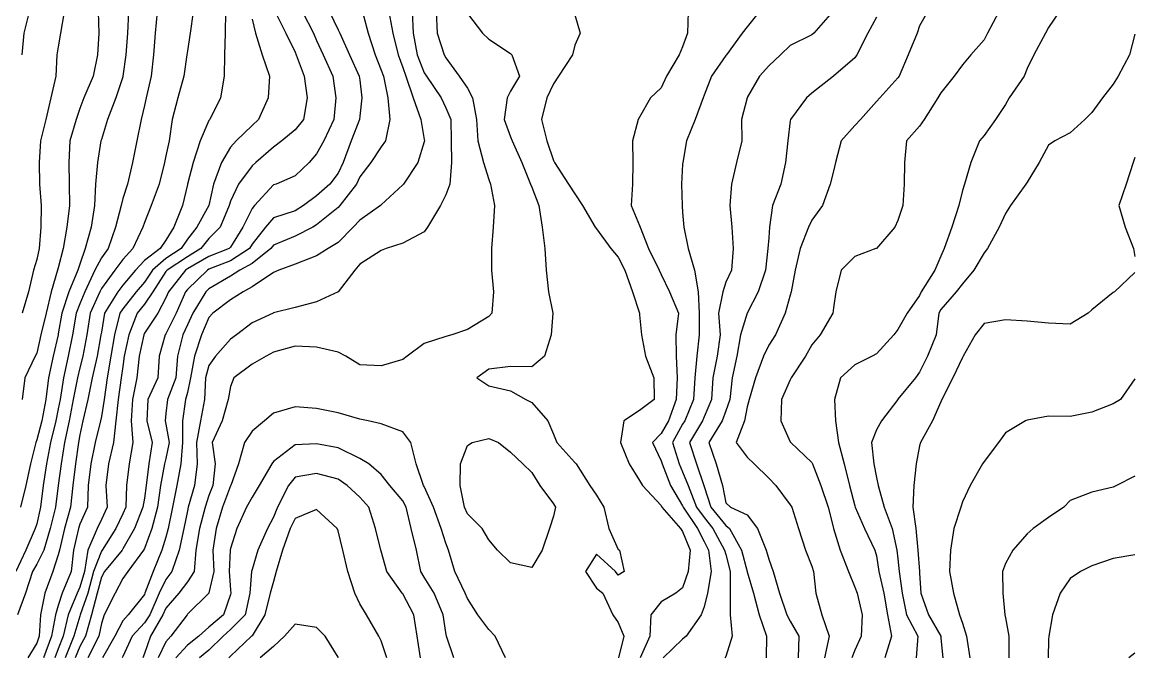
# Model space of a CAD drawing. Header units: metres. Extents: x 424700 to 426700, y 8434700 to 8436900.
# Drawn here: x 425667 to 426700, y 8434700 to 8435290 of the extents above; entities that cross this region are included whole.
import ezdxf

# ---------------------------------------------------------------- set-up
doc = ezdxf.new("R2010")
doc.units = ezdxf.units.M
doc.layers.add('CURVAS_100M', color=32, linetype='Continuous')
doc.layers.add('CURVAS_20M', color=8, linetype='Continuous')

msp = doc.modelspace()

# ---------------------------------------------------------------- linework, layer by layer
at = {"layer": 'CURVAS_100M'}
for points, elevation in [([(425705.4, 8435300), (425702, 8435280), (425700, 8435267.5), (425698.8, 8435260), (425697.8, 8435240), (425693.1, 8435220), (425688.3, 8435200), (425683.4, 8435180), (425682.3, 8435160), (425682.5, 8435140), (425684.2, 8435120), (425683.9, 8435100), (425682.3, 8435080), (425680, 8435069.8), (425677.1, 8435060), (425672.3, 8435040), (425666.4, 8435020)], 3400), ([(425855.4, 8435300), (425855.1, 8435280), (425854.5, 8435260), (425854.2, 8435240), (425850.8, 8435220), (425840.7, 8435200), (425840, 8435199.1), (425831.9, 8435180), (425825.4, 8435160), (425820.1, 8435140), (425820, 8435139.4), (425815.3, 8435120), (425807.2, 8435100), (425800, 8435087.7), (425794.6, 8435080), (425780, 8435068.8), (425771.8, 8435060), (425760, 8435046.1), (425755.3, 8435040), (425742.8, 8435020), (425740, 8435002.5), (425739.6, 8435000), (425736, 8434980), (425731.6, 8434960), (425727.5, 8434940), (425722.8, 8434920), (425720, 8434907.1), (425718.8, 8434900), (425715.9, 8434880), (425713.4, 8434860), (425711.4, 8434840), (425705.8, 8434820), (425701, 8434800), (425700, 8434795.7), (425694.8, 8434780), (425687.5, 8434760), (425683.6, 8434740), (425682.2, 8434720), (425680, 8434713.4), (425671.7, 8434700)], 3500), ([(425982.6, 8435300), (425988, 8435280), (425994.3, 8435260), (426000, 8435245.8), (426002.1, 8435240), (426006.1, 8435220), (426008.1, 8435200), (426003.9, 8435180), (426000, 8435174.5), (425990.4, 8435160), (425980, 8435146.7), (425977.1, 8435140), (425961.7, 8435120), (425960, 8435118.2), (425940, 8435102), (425936.6, 8435100), (425920, 8435091.6), (425900, 8435083.2), (425897.4, 8435080), (425880, 8435066.1), (425868.8, 8435060), (425860, 8435054.3), (425840, 8435042.7), (425837.2, 8435040), (425825.1, 8435020), (425820, 8435009.3), (425815.6, 8435000), (425810.7, 8434980), (425809.2, 8434960), (425801.5, 8434940), (425800, 8434926.8), (425799.2, 8434920), (425800, 8434916.8), (425803, 8434900), (425800, 8434884.9), (425798.8, 8434880), (425795.1, 8434860), (425792.3, 8434840), (425786.9, 8434820), (425780, 8434801.5), (425779.3, 8434800), (425764.6, 8434780), (425760, 8434773.7), (425752.8, 8434760), (425742.7, 8434740), (425740, 8434731.9), (425737.7, 8434720), (425727.3, 8434700)], 3600), ([(426180, 8435297.1), (426184.7, 8435280), (426180, 8435269.1), (426177.6, 8435260), (426164.8, 8435240), (426160, 8435233.1), (426153.7, 8435220), (426148.9, 8435200), (426154, 8435180), (426160, 8435161.8), (426161.1, 8435160), (426174.1, 8435140), (426180, 8435130.9), (426187, 8435120), (426198.9, 8435100), (426200, 8435098.5), (426213.4, 8435080), (426220, 8435071.9), (426226.4, 8435060), (426233.4, 8435040), (426239.8, 8435020), (426240, 8435018.6), (426241.9, 8435000), (426245.4, 8434980), (426253.2, 8434960), (426253.5, 8434940), (426240, 8434929.5), (426225.3, 8434920), (426222.2, 8434900), (426230.2, 8434880), (426240, 8434864.7), (426242.6, 8434860), (426260, 8434841.4), (426260.7, 8434840), (426278.1, 8434820), (426280, 8434817.4), (426286.9, 8434800), (426285.2, 8434780), (426280, 8434764.9), (426273.8, 8434760), (426260, 8434752), (426250.6, 8434740), (426249.5, 8434720), (426240.4, 8434700)], 3700), ([(426507.5, 8435300), (426500, 8435286.9), (426497.9, 8435280), (426489.5, 8435260), (426481.1, 8435240), (426480, 8435238.6), (426463.3, 8435220), (426460, 8435216.6), (426445.2, 8435200), (426440, 8435194.3), (426427.4, 8435180), (426422.1, 8435160), (426420, 8435151.9), (426417, 8435140), (426410, 8435120), (426400, 8435106.5), (426396.9, 8435100), (426389.2, 8435080), (426384.4, 8435060), (426380.8, 8435040), (426380, 8435036.8), (426375.4, 8435020), (426366.3, 8435000), (426360, 8434990.3), (426355.1, 8434980), (426347.7, 8434960), (426341.7, 8434940), (426340, 8434933.1), (426337.4, 8434920), (426329.6, 8434900), (426340, 8434886.3), (426346.5, 8434880), (426360, 8434866.8), (426366.6, 8434860), (426380, 8434842), (426381.3, 8434840), (426387.7, 8434820), (426394.2, 8434800), (426400, 8434785), (426401.6, 8434780), (426403.6, 8434760), (426409.2, 8434740), (426416.1, 8434720), (426411.8, 8434700)], 3800), ([(426700, 8434959.1), (426686.8, 8434940), (426680, 8434935.8), (426660, 8434928), (426640, 8434924), (426620, 8434924.3), (426600, 8434920.6), (426598.6, 8434920), (426580, 8434908.9), (426573.5, 8434900), (426560, 8434882.4), (426558.6, 8434880), (426547.2, 8434860), (426540, 8434844.7), (426538.4, 8434840), (426532, 8434820), (426528.8, 8434800), (426528, 8434780), (426531.6, 8434760), (426537.3, 8434740), (426540, 8434732), (426543.6, 8434720), (426546.7, 8434700)], 3900), ([(426067.6, 8434700), (426060.6, 8434720), (426060, 8434723.4), (426057.6, 8434740), (426049.1, 8434760), (426040, 8434774.7), (426036.7, 8434780), (426032.8, 8434800), (426027.9, 8434820), (426023.3, 8434840), (426020, 8434845.6), (426008.1, 8434860), (426000, 8434870.1), (425988.5, 8434880), (425980, 8434885.2), (425960, 8434895.1), (425940, 8434898.7), (425920, 8434897.8), (425900, 8434882.2), (425898.4, 8434880), (425886.6, 8434860), (425880, 8434849.1), (425875, 8434840), (425865.9, 8434820), (425860, 8434801.4), (425859.7, 8434800), (425858.6, 8434780), (425860, 8434763), (425860.3, 8434760), (425860, 8434758.6), (425853.5, 8434740), (425840, 8434728.4), (425830.6, 8434720), (425820, 8434711.6), (425809.3, 8434700)], 3700)]:
    msp.add_lwpolyline(points, dxfattribs=dict(at, elevation=elevation))
at = {"layer": 'CURVAS_20M'}
for points, elevation in [([(425791.8, 8435300), (425790.1, 8435280), (425788.4, 8435260), (425786.4, 8435240), (425781.5, 8435220), (425780, 8435212.9), (425776.9, 8435200), (425772.9, 8435180), (425769, 8435160), (425764.3, 8435140), (425760, 8435126.5), (425758.4, 8435120), (425753.3, 8435100), (425746.3, 8435080), (425740, 8435071.5), (425734, 8435060), (425724.8, 8435040), (425720, 8435028.7), (425716.5, 8435020), (425713.3, 8435000), (425709.3, 8434980), (425705, 8434960), (425701.7, 8434940), (425700, 8434931.1), (425697.7, 8434920), (425692.7, 8434900), (425689.2, 8434880), (425686, 8434860), (425683.4, 8434840), (425680, 8434824.5), (425678.6, 8434820), (425669.8, 8434800), (425660.7, 8434780)], 3460), ([(425825.2, 8435300), (425822.5, 8435280), (425820, 8435263.8), (425819.4, 8435260), (425816.5, 8435240), (425811.1, 8435220), (425805.8, 8435200), (425803.1, 8435180), (425800, 8435166.2), (425798.6, 8435160), (425793.6, 8435140), (425786.3, 8435120), (425780, 8435104.3), (425778.5, 8435100), (425769.3, 8435080), (425760, 8435069.8), (425752.4, 8435060), (425740, 8435043), (425738.5, 8435040), (425729.5, 8435020), (425726.6, 8435000), (425722.7, 8434980), (425720, 8434969.2), (425717.8, 8434960), (425713.7, 8434940), (425710, 8434920), (425705.9, 8434900), (425702.8, 8434880), (425700, 8434860), (425700, 8434860), (425697.5, 8434840), (425692.6, 8434820), (425686.7, 8434800), (425680, 8434786.9), (425676.2, 8434780), (425669.6, 8434760), (425662.1, 8434740)], 3480), ([(425765.1, 8435300), (425764.3, 8435280), (425762.8, 8435260), (425760.1, 8435240), (425760, 8435239.5), (425753.5, 8435220), (425745.8, 8435200), (425740, 8435181.3), (425739.6, 8435180), (425736.4, 8435160), (425734.6, 8435140), (425733.7, 8435120), (425730.4, 8435100), (425725.1, 8435080), (425720, 8435065.6), (425718.2, 8435060), (425709.9, 8435040), (425703.4, 8435020), (425700, 8435000.9), (425699.8, 8435000), (425695.2, 8434980), (425690.9, 8434960), (425688.3, 8434940), (425684.6, 8434920), (425680, 8434902.3), (425679.1, 8434900), (425674.2, 8434880), (425669.9, 8434860), (425665, 8434840)], 3440), ([(425673.1, 8435300), (425668, 8435280), (425666.2, 8435260)], 3380), ([(425737.1, 8435300), (425737.6, 8435280), (425736.3, 8435260), (425732.3, 8435240), (425723.7, 8435220), (425720, 8435210.1), (425716.6, 8435200), (425710.7, 8435180), (425709.8, 8435160), (425710.1, 8435140), (425710.4, 8435120), (425708, 8435100), (425704.5, 8435080), (425700, 8435062.1), (425699.4, 8435060), (425693.4, 8435040), (425688.7, 8435020), (425683.8, 8435000), (425680, 8434982.8), (425678.6, 8434980), (425669, 8434960), (425666.3, 8434940)], 3420), ([(425901.4, 8435300), (425911.4, 8435280), (425920, 8435262.5), (425921.1, 8435260), (425928.3, 8435240), (425931.1, 8435220), (425927.7, 8435200), (425920, 8435190.3), (425907.7, 8435180), (425900, 8435174.1), (425883.4, 8435160), (425880, 8435157), (425867.3, 8435140), (425860, 8435124.2), (425858.7, 8435120), (425850.4, 8435100), (425840, 8435089.4), (425832.4, 8435080), (425820, 8435072.5), (425801, 8435060), (425800, 8435058.8), (425787.9, 8435040), (425780, 8435028.5), (425773.2, 8435020), (425765.5, 8435000), (425761.3, 8434980), (425760, 8434970.6), (425758.5, 8434960), (425755.7, 8434940), (425753.5, 8434920), (425751.3, 8434900), (425746.6, 8434880), (425744.2, 8434860), (425745.5, 8434840), (425740, 8434828.3), (425736, 8434820), (425727.4, 8434800), (425724.3, 8434780), (425720, 8434765.4), (425717.4, 8434760), (425709.1, 8434740), (425704.5, 8434720), (425700, 8434708.2), (425696.8, 8434700)], 3540), ([(425926.9, 8435300), (425937, 8435280), (425940, 8435273.3), (425946.1, 8435260), (425955.2, 8435240), (425957.8, 8435220), (425956.1, 8435200), (425946.8, 8435180), (425940, 8435168.1), (425933.2, 8435160), (425920, 8435147.6), (425902.5, 8435140), (425900, 8435139.1), (425882.3, 8435120), (425880, 8435117.2), (425871.3, 8435100), (425860, 8435081.4), (425858.6, 8435080), (425840, 8435072.8), (425820, 8435061.3), (425818.1, 8435060), (425802.4, 8435040), (425800, 8435034.2), (425792.4, 8435020), (425780, 8435001.4), (425779.4, 8435000), (425775, 8434980), (425773, 8434960), (425768.9, 8434940), (425767.8, 8434920), (425769.3, 8434900), (425766, 8434880), (425763.4, 8434860), (425762.8, 8434840), (425760, 8434833.6), (425753.5, 8434820), (425740.9, 8434800), (425740, 8434798.9), (425732.8, 8434780), (425727.3, 8434760), (425720.4, 8434740), (425720, 8434738.7), (425714.3, 8434720), (425706.4, 8434700)], 3560), ([(425952, 8435300), (425960, 8435283.3), (425961.6, 8435280), (425970.6, 8435260), (425979.6, 8435240), (425980, 8435236.5), (425981.9, 8435220), (425980, 8435203), (425979.7, 8435200), (425972, 8435180), (425964.7, 8435160), (425960, 8435150.1), (425952.4, 8435140), (425940, 8435129.1), (425927.8, 8435120), (425920, 8435115.1), (425900, 8435108.5), (425892.6, 8435100), (425880, 8435084), (425877.5, 8435080), (425860, 8435068.5), (425840, 8435060.8), (425838.6, 8435060), (425820, 8435042.1), (425818.3, 8435040), (425809.6, 8435020), (425800, 8435000.9), (425799.4, 8435000), (425793.6, 8434980), (425792.4, 8434960), (425783.2, 8434940), (425782.4, 8434920), (425787.1, 8434900), (425784.1, 8434880), (425781.6, 8434860), (425780, 8434848.1), (425778.7, 8434840), (425770.7, 8434820), (425760, 8434801.3), (425759.2, 8434800), (425743, 8434780), (425740, 8434774.7), (425736.2, 8434760), (425730.9, 8434740), (425725.3, 8434720), (425720, 8434710.4), (425715.7, 8434700)], 3580), ([(426007.2, 8435300), (426010.7, 8435280), (426015.6, 8435260), (426020, 8435248.2), (426022.8, 8435240), (426029.7, 8435220), (426036.9, 8435200), (426040, 8435181.3), (426040.2, 8435180), (426040, 8435179.1), (426033.9, 8435160), (426020.7, 8435140), (426020, 8435139.2), (426000, 8435120.7), (425999.3, 8435120), (425980, 8435106.4), (425973.8, 8435100), (425960, 8435085.8), (425950.6, 8435080), (425940, 8435073.4), (425920, 8435065.4), (425904.9, 8435060), (425900, 8435057.9), (425880, 8435044.6), (425871.7, 8435040), (425860, 8435032.5), (425843.7, 8435020), (425840, 8435015.9), (425833.1, 8435000), (425826.4, 8434980), (425822.9, 8434960), (425820, 8434946.5), (425818.3, 8434940), (425815.4, 8434920), (425815.5, 8434900), (425813.7, 8434880), (425810.2, 8434860), (425806.1, 8434840), (425802.1, 8434820), (425800, 8434812.1), (425796.3, 8434800), (425788.2, 8434780), (425780.5, 8434760), (425780, 8434758.8), (425764.8, 8434740), (425760, 8434734.4), (425752.5, 8434720), (425741.1, 8434700)], 3620), ([(426028.7, 8435300), (426029.7, 8435280), (426033.3, 8435260), (426040, 8435243.1), (426042, 8435240), (426055.6, 8435220), (426060, 8435210.7), (426064.6, 8435200), (426065, 8435180), (426065.3, 8435160), (426063.6, 8435140), (426060, 8435129.9), (426055.2, 8435120), (426043, 8435100), (426040, 8435095.6), (426020, 8435085), (426004.7, 8435080), (426000, 8435078.2), (425980, 8435065.5), (425975.6, 8435060), (425960.1, 8435040), (425960, 8435039.9), (425940, 8435030.7), (425920, 8435025.2), (425900, 8435020.2), (425899.6, 8435020), (425880, 8435011), (425865.6, 8435000), (425860, 8434995.9), (425845.9, 8434980), (425840, 8434971.4), (425836.8, 8434960), (425835.9, 8434940), (425832.2, 8434920), (425828.4, 8434900), (425829.1, 8434880), (425826.6, 8434860), (425820.8, 8434840), (425820, 8434836.4), (425816.5, 8434820), (425812.2, 8434800), (425805.6, 8434780), (425800, 8434772.8), (425793.6, 8434760), (425784.9, 8434740), (425780, 8434732.5), (425768.7, 8434720), (425760, 8434701.2), (425759.4, 8434700)], 3640), ([(426051.1, 8435300), (426052.1, 8435280), (426058.4, 8435260), (426060, 8435257.3), (426072.4, 8435240), (426080, 8435229), (426084.7, 8435220), (426088.4, 8435200), (426089.6, 8435180), (426095, 8435160), (426100, 8435144.1), (426101.6, 8435140), (426105.2, 8435120), (426104.1, 8435100), (426102.3, 8435080), (426102.6, 8435060), (426104.2, 8435040), (426102.9, 8435020), (426100, 8435016.8), (426080, 8435005), (426065.6, 8435000), (426060, 8434998.3), (426040, 8434992), (426024.2, 8434980), (426020, 8434976.9), (426000, 8434971), (425980, 8434972.1), (425967.1, 8434980), (425960, 8434983.7), (425940, 8434988.6), (425920, 8434989.3), (425900, 8434983.8), (425893.1, 8434980), (425880, 8434972.8), (425863.2, 8434960), (425860, 8434951.8), (425857.9, 8434940), (425852.4, 8434920), (425843.1, 8434900), (425845.8, 8434880), (425843.5, 8434860), (425840, 8434850.7), (425836.3, 8434840), (425831.2, 8434820), (425827.8, 8434800), (425826.1, 8434780), (425820, 8434770.5), (425812.1, 8434760), (425800, 8434746.2), (425797.2, 8434740), (425785.8, 8434720), (425780, 8434703.9), (425778.5, 8434700)], 3660), ([(426080, 8435298.5), (426094.1, 8435280), (426100, 8435274.5), (426120, 8435261.2), (426121.2, 8435260), (426128.6, 8435240), (426120, 8435226.2), (426116.9, 8435220), (426114.1, 8435200), (426120, 8435183.9), (426121.6, 8435180), (426130.7, 8435160), (426138.8, 8435140), (426140, 8435137.1), (426146.5, 8435120), (426149.4, 8435100), (426152, 8435080), (426153.3, 8435060), (426155.5, 8435040), (426159.4, 8435020), (426157.9, 8435000), (426151.8, 8434980), (426140, 8434970.2), (426120, 8434970.6), (426100, 8434967.9), (426088.8, 8434960), (426100, 8434952.4), (426120, 8434947.8), (426134.2, 8434940), (426140, 8434937.1), (426154.7, 8434920), (426160, 8434907.7), (426163, 8434900), (426180, 8434881.4), (426181, 8434880), (426193.8, 8434860), (426200, 8434850.9), (426206.7, 8434840), (426211.5, 8434820), (426220, 8434800.6), (426221.2, 8434800), (426225.6, 8434780), (426220, 8434776.6), (426217.6, 8434780), (426200, 8434796.2), (426189.9, 8434780), (426200, 8434764.5), (426206, 8434760), (426215.2, 8434740), (426220, 8434732.8), (426225.5, 8434720), (426220.4, 8434700)], 3680), ([(426285, 8435300), (426284.4, 8435280), (426280, 8435267.3), (426276.8, 8435260), (426265, 8435240), (426260, 8435229.4), (426250.3, 8435220), (426240, 8435202), (426238.6, 8435200), (426233.4, 8435180), (426233.6, 8435160), (426233.5, 8435140), (426232.3, 8435120), (426240, 8435101.4), (426240.5, 8435100), (426248.4, 8435080), (426258.1, 8435060), (426260, 8435055.8), (426267.7, 8435040), (426276.2, 8435020), (426273.6, 8435000), (426274, 8434980), (426274.8, 8434960), (426274, 8434940), (426266.8, 8434920), (426260, 8434908.2), (426252, 8434900), (426260, 8434882.9), (426260.9, 8434880), (426268.8, 8434860), (426280, 8434841), (426280.4, 8434840), (426293.9, 8434820), (426300, 8434807.9), (426304, 8434800), (426306.5, 8434780), (426303.2, 8434760), (426300, 8434747.2), (426297.3, 8434740), (426283.4, 8434720), (426280, 8434717.3), (426261.8, 8434700)], 3720), ([(426351, 8435300), (426340, 8435286), (426335.4, 8435280), (426320.6, 8435260), (426320, 8435259.3), (426306.7, 8435240), (426300, 8435222.4), (426299.1, 8435220), (426291.5, 8435200), (426283.5, 8435180), (426280.1, 8435160), (426280, 8435158.4), (426279, 8435140), (426279.5, 8435120), (426280, 8435113.5), (426281.2, 8435100), (426285, 8435080), (426291.1, 8435060), (426294.3, 8435040), (426295.5, 8435020), (426295.3, 8435000), (426293.3, 8434980), (426291.2, 8434960), (426290, 8434940), (426281.9, 8434920), (426280, 8434916.9), (426270.5, 8434900), (426276.8, 8434880), (426280, 8434872.8), (426285.1, 8434860), (426293, 8434840), (426300, 8434830.2), (426308.2, 8434820), (426319, 8434800), (426320, 8434796), (426324.2, 8434780), (426324.1, 8434760), (426324.1, 8434740), (426326, 8434720), (426320, 8434701.2), (426319.1, 8434700)], 3740), ([(426419.3, 8435300), (426401.8, 8435280), (426400, 8435278.5), (426380, 8435268.5), (426371, 8435260), (426360, 8435249.9), (426351.4, 8435240), (426340, 8435220.3), (426339.9, 8435220), (426334.6, 8435200), (426334.9, 8435180), (426329.9, 8435160), (426325.3, 8435140), (426323.7, 8435120), (426325.6, 8435100), (426326.9, 8435080), (426325.3, 8435060), (426320, 8435048.8), (426317.3, 8435040), (426313.3, 8435020), (426314.9, 8435000), (426312.1, 8434980), (426308.1, 8434960), (426306.7, 8434940), (426300, 8434923.7), (426298.5, 8434920), (426286.5, 8434900), (426293, 8434880), (426299.7, 8434860), (426300, 8434859.1), (426306.3, 8434840), (426320, 8434822.9), (426323.6, 8434820), (426334.8, 8434800), (426340, 8434780), (426340, 8434779.7), (426345.7, 8434760), (426351, 8434740), (426358, 8434720), (426357.5, 8434700)], 3760), ([(426460, 8435294.8), (426451.9, 8435280), (426441.8, 8435260), (426440, 8435257.1), (426420, 8435240), (426420, 8435240), (426400, 8435224.3), (426395.2, 8435220), (426380.3, 8435200), (426380, 8435198.8), (426377.7, 8435180), (426375.5, 8435160), (426371.3, 8435140), (426363.6, 8435120), (426360.8, 8435100), (426360, 8435090.1), (426359.3, 8435080), (426357, 8435060), (426350.2, 8435040), (426340.1, 8435020), (426340, 8435019.9), (426333.9, 8435000), (426330.2, 8434980), (426325.9, 8434960), (426323.8, 8434940), (426320, 8434929.2), (426316.6, 8434920), (426304.3, 8434900), (426311.1, 8434880), (426316.9, 8434860), (426320, 8434844), (426324.6, 8434840), (426340, 8434832.8), (426349.4, 8434820), (426357.5, 8434800), (426360, 8434791.7), (426364.1, 8434780), (426370, 8434760), (426376.7, 8434740), (426380, 8434734), (426388.1, 8434720), (426387.4, 8434700)], 3780), ([(426573.6, 8435300), (426563.1, 8435280), (426560, 8435274), (426547.8, 8435260), (426540, 8435250.7), (426532.1, 8435240), (426520, 8435224.6), (426517.2, 8435220), (426504.4, 8435200), (426500, 8435193.8), (426487.9, 8435180), (426486.1, 8435160), (426485.7, 8435140), (426484.7, 8435120), (426480, 8435106.1), (426477.1, 8435100), (426460, 8435080.2), (426459.6, 8435080), (426440, 8435072.8), (426427.2, 8435060), (426422.2, 8435040), (426420, 8435025), (426419.5, 8435020), (426407.7, 8435000), (426400, 8434990.7), (426394, 8434980), (426380.9, 8434960), (426380, 8434958.2), (426371.8, 8434940), (426371.1, 8434920), (426380, 8434900.5), (426380.4, 8434900), (426400, 8434881.4), (426400.6, 8434880), (426408.4, 8434860), (426415.2, 8434840), (426420, 8434820.2), (426420.1, 8434820), (426426.3, 8434800), (426434.1, 8434780), (426440, 8434765.7), (426442.2, 8434760), (426446.8, 8434740), (426445.9, 8434720), (426440, 8434707), (426437.3, 8434700)], 3820), ([(426629.7, 8435300), (426620, 8435285.5), (426617.2, 8435280), (426606.2, 8435260), (426600, 8435247.2), (426597.3, 8435240), (426583.4, 8435220), (426580, 8435213.9), (426570.5, 8435200), (426560, 8435185.2), (426555.7, 8435180), (426547.6, 8435160), (426541.7, 8435140), (426540, 8435134), (426536.5, 8435120), (426530.1, 8435100), (426522.9, 8435080), (426520, 8435072.9), (426514.2, 8435060), (426501.6, 8435040), (426500, 8435036.4), (426488.5, 8435020), (426480, 8435004.8), (426476.3, 8435000), (426460, 8434982.4), (426456, 8434980), (426440, 8434972.1), (426426.7, 8434960), (426421.2, 8434940), (426421.9, 8434920), (426424.7, 8434900), (426430, 8434880), (426435.1, 8434860), (426440, 8434841.2), (426440.3, 8434840), (426449.1, 8434820), (426458.5, 8434800), (426460, 8434794.5), (426462.2, 8434780), (426466.8, 8434760), (426470.2, 8434740), (426473.9, 8434720), (426467.9, 8434700)], 3840), ([(425880, 8435293), (425883.3, 8435280), (425889.5, 8435260), (425896.1, 8435240), (425894.9, 8435220), (425886, 8435200), (425880, 8435194.4), (425865.2, 8435180), (425860, 8435174.3), (425851.5, 8435160), (425844.1, 8435140), (425840, 8435120.1), (425840, 8435120), (425828.7, 8435100), (425820, 8435088.8), (425814.1, 8435080), (425800, 8435070.8), (425787.5, 8435060), (425780, 8435048.7), (425772.4, 8435040), (425760, 8435024.1), (425757.3, 8435020), (425752.3, 8435000), (425748.7, 8434980), (425745.3, 8434960), (425742.7, 8434940), (425740, 8434924), (425739.2, 8434920), (425734.3, 8434900), (425730.2, 8434880), (425727.9, 8434860), (425727.1, 8434840), (425720, 8434824), (425718.8, 8434820), (425714.2, 8434800), (425712, 8434780), (425703.6, 8434760), (425700, 8434748.6), (425697.3, 8434740), (425693.7, 8434720), (425686.4, 8434700)], 3520), ([(426700, 8435279.1), (426695.1, 8435260), (426684.7, 8435240), (426680, 8435232.8), (426670.1, 8435220), (426660, 8435206.4), (426653.6, 8435200), (426640, 8435187.4), (426625.8, 8435180), (426620, 8435176.2), (426611.3, 8435160), (426600, 8435141.8), (426598.9, 8435140), (426584.7, 8435120), (426580, 8435112.7), (426574.2, 8435100), (426563.3, 8435080), (426560, 8435076.2), (426550.6, 8435060), (426540, 8435047.4), (426534.1, 8435040), (426520, 8435023.5), (426518.1, 8435020), (426515.5, 8435000), (426507.4, 8434980), (426500, 8434965.2), (426496.2, 8434960), (426480, 8434940.1), (426479.9, 8434940), (426464.8, 8434920), (426460, 8434911.8), (426455.4, 8434900), (426457.5, 8434880), (426460, 8434867.4), (426461.7, 8434860), (426467.1, 8434840), (426474.7, 8434820), (426479, 8434800), (426480, 8434791.8), (426481.3, 8434780), (426483.9, 8434760), (426488.1, 8434740), (426498.4, 8434720), (426496.8, 8434700)], 3860), ([(426700, 8435164.6), (426698.4, 8435160), (426692, 8435140), (426685.2, 8435120), (426691.2, 8435100), (426698.9, 8435080), (426700, 8435072.7)], 3880), ([(426700, 8435057.8), (426681.2, 8435040), (426680, 8435039.1), (426660, 8435023), (426656.8, 8435020), (426640, 8435009.9), (426620, 8435010.8), (426600, 8435012.7), (426580, 8435013.9), (426560, 8435010.5), (426551.9, 8435000), (426540.7, 8434980), (426540, 8434978.8), (426531.1, 8434960), (426520.9, 8434940), (426520, 8434937.8), (426512.2, 8434920), (426500.9, 8434900), (426500, 8434896.7), (426496.9, 8434880), (426494.9, 8434860), (426494, 8434840), (426496.7, 8434820), (426498.4, 8434800), (426499.9, 8434780), (426500, 8434778.5), (426501.3, 8434760), (426508.4, 8434740), (426519.8, 8434720), (426520, 8434718.1), (426521.7, 8434700)], 3880), ([(426115.6, 8434700), (426105.7, 8434720), (426100, 8434726.1), (426089.8, 8434740), (426080, 8434754.9), (426078.1, 8434760), (426068.5, 8434780), (426062.4, 8434800), (426060, 8434806.3), (426055.6, 8434820), (426048.5, 8434840), (426040, 8434858.9), (426039.4, 8434860), (426032.4, 8434880), (426027.6, 8434900), (426020, 8434909.7), (426000, 8434917.4), (425987.8, 8434920), (425980, 8434921.5), (425960, 8434927.5), (425940, 8434931.5), (425920, 8434933.1), (425900, 8434927.3), (425891.6, 8434920), (425880, 8434910.4), (425872.9, 8434900), (425867.3, 8434880), (425860.2, 8434860), (425860, 8434859.6), (425852.6, 8434840), (425846.8, 8434820), (425843.5, 8434800), (425844.4, 8434780), (425840, 8434760.4), (425839.8, 8434760), (425820, 8434740.5), (425819.6, 8434740), (425804.6, 8434720), (425800, 8434714.8), (425792.7, 8434700)], 3680), ([(426120, 8434788), (426108.1, 8434800), (426100, 8434809.6), (426093.9, 8434820), (426080, 8434833.8), (426077.3, 8434840), (426073.2, 8434860), (426073.5, 8434880), (426080, 8434897.1), (426084.4, 8434900), (426100, 8434903.7), (426109, 8434900), (426120, 8434891), (426131.4, 8434880), (426140, 8434872.2), (426147.2, 8434860), (426160, 8434842.8), (426162, 8434840), (426160, 8434831.4), (426156.3, 8434820), (426149.4, 8434800), (426140, 8434783.8), (426120, 8434788)], 3660), ([(426036.6, 8434700), (426033.5, 8434720), (426030.3, 8434740), (426020, 8434759.3), (426019.5, 8434760), (426005.2, 8434780), (426000, 8434798.9), (425999.7, 8434800), (425994.7, 8434820), (425988.5, 8434840), (425980, 8434849.1), (425968.4, 8434860), (425960, 8434865.8), (425940, 8434871.1), (425920, 8434867.8), (425914, 8434860), (425903.7, 8434840), (425900, 8434830.7), (425894.3, 8434820), (425885.4, 8434800), (425880, 8434782.1), (425879.5, 8434780), (425878, 8434760), (425873.7, 8434740), (425860, 8434726.1), (425853.1, 8434720), (425840, 8434706.9), (425831.3, 8434700)], 3720), ([(426700, 8434868.6), (426683.1, 8434860), (426680, 8434858.5), (426660, 8434853.9), (426640, 8434846.1), (426634, 8434840), (426620, 8434830.2), (426605.6, 8434820), (426600, 8434815), (426586.8, 8434800), (426580, 8434787.4), (426577.1, 8434780), (426577.3, 8434760), (426579.3, 8434740), (426580, 8434737.1), (426582.9, 8434720), (426583.1, 8434700)], 3920), ([(426005.2, 8434700), (426000, 8434715.6), (425997.7, 8434720), (425986.3, 8434740), (425980, 8434750.1), (425975.6, 8434760), (425969, 8434780), (425964.4, 8434800), (425960, 8434817.8), (425959.1, 8434820), (425940, 8434837.7), (425920, 8434829.3), (425915.5, 8434820), (425908.2, 8434800), (425902.5, 8434780), (425900, 8434770.8), (425896.9, 8434760), (425892, 8434740), (425880, 8434720.4), (425879.6, 8434720), (425860, 8434701.5), (425858.5, 8434700)], 3740), ([(426700, 8434795.7), (426680, 8434792.2), (426660, 8434785.4), (426649.5, 8434780), (426640, 8434773.5), (426630.7, 8434760), (426623.5, 8434740), (426620.1, 8434720), (426620, 8434717.1), (426619.5, 8434700)], 3940), ([(425960.4, 8434700), (425960, 8434700.5), (425947.8, 8434720), (425940, 8434728), (425920, 8434731.3), (425910, 8434720), (425900, 8434710.3), (425887.4, 8434700)], 3760), ([(426700, 8434704.2), (426694.4, 8434700)], 3960)]:
    msp.add_lwpolyline(points, dxfattribs=dict(at, elevation=elevation))

doc.saveas('drawing.dxf')
